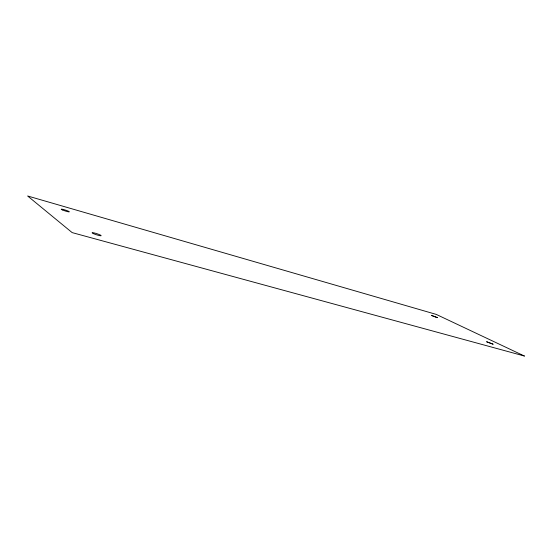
<?xml version="1.0" encoding="UTF-8"?>
<svg xmlns="http://www.w3.org/2000/svg" width="552" height="552" viewBox="0 0 552 552"><rect width="100%" height="100%" fill="white"/><g stroke="black" fill="none" stroke-linecap="round" stroke-linejoin="round"><path stroke-width="0.83" d="M493.046 344.179L486.691 341.778L493.046 344.179M437.363 317.642L431.609 315.475L437.363 317.642M524.4 356.026L72.167 232.613L27.6 195.974L436.246 314.398L524.4 356.026M93.543 233.682A4.768 0.58 17.9 0 0 101.057 235.759A4.768 0.58 17.9 0 0 95.268 233.206A4.768 0.58 17.9 0 0 93.543 233.682M62.41 209.932A4.292 0.455 17.9 0 0 69.241 211.892A4.292 0.455 17.9 0 0 64.218 209.712A4.292 0.455 17.9 0 0 62.41 209.932"/></g></svg>
